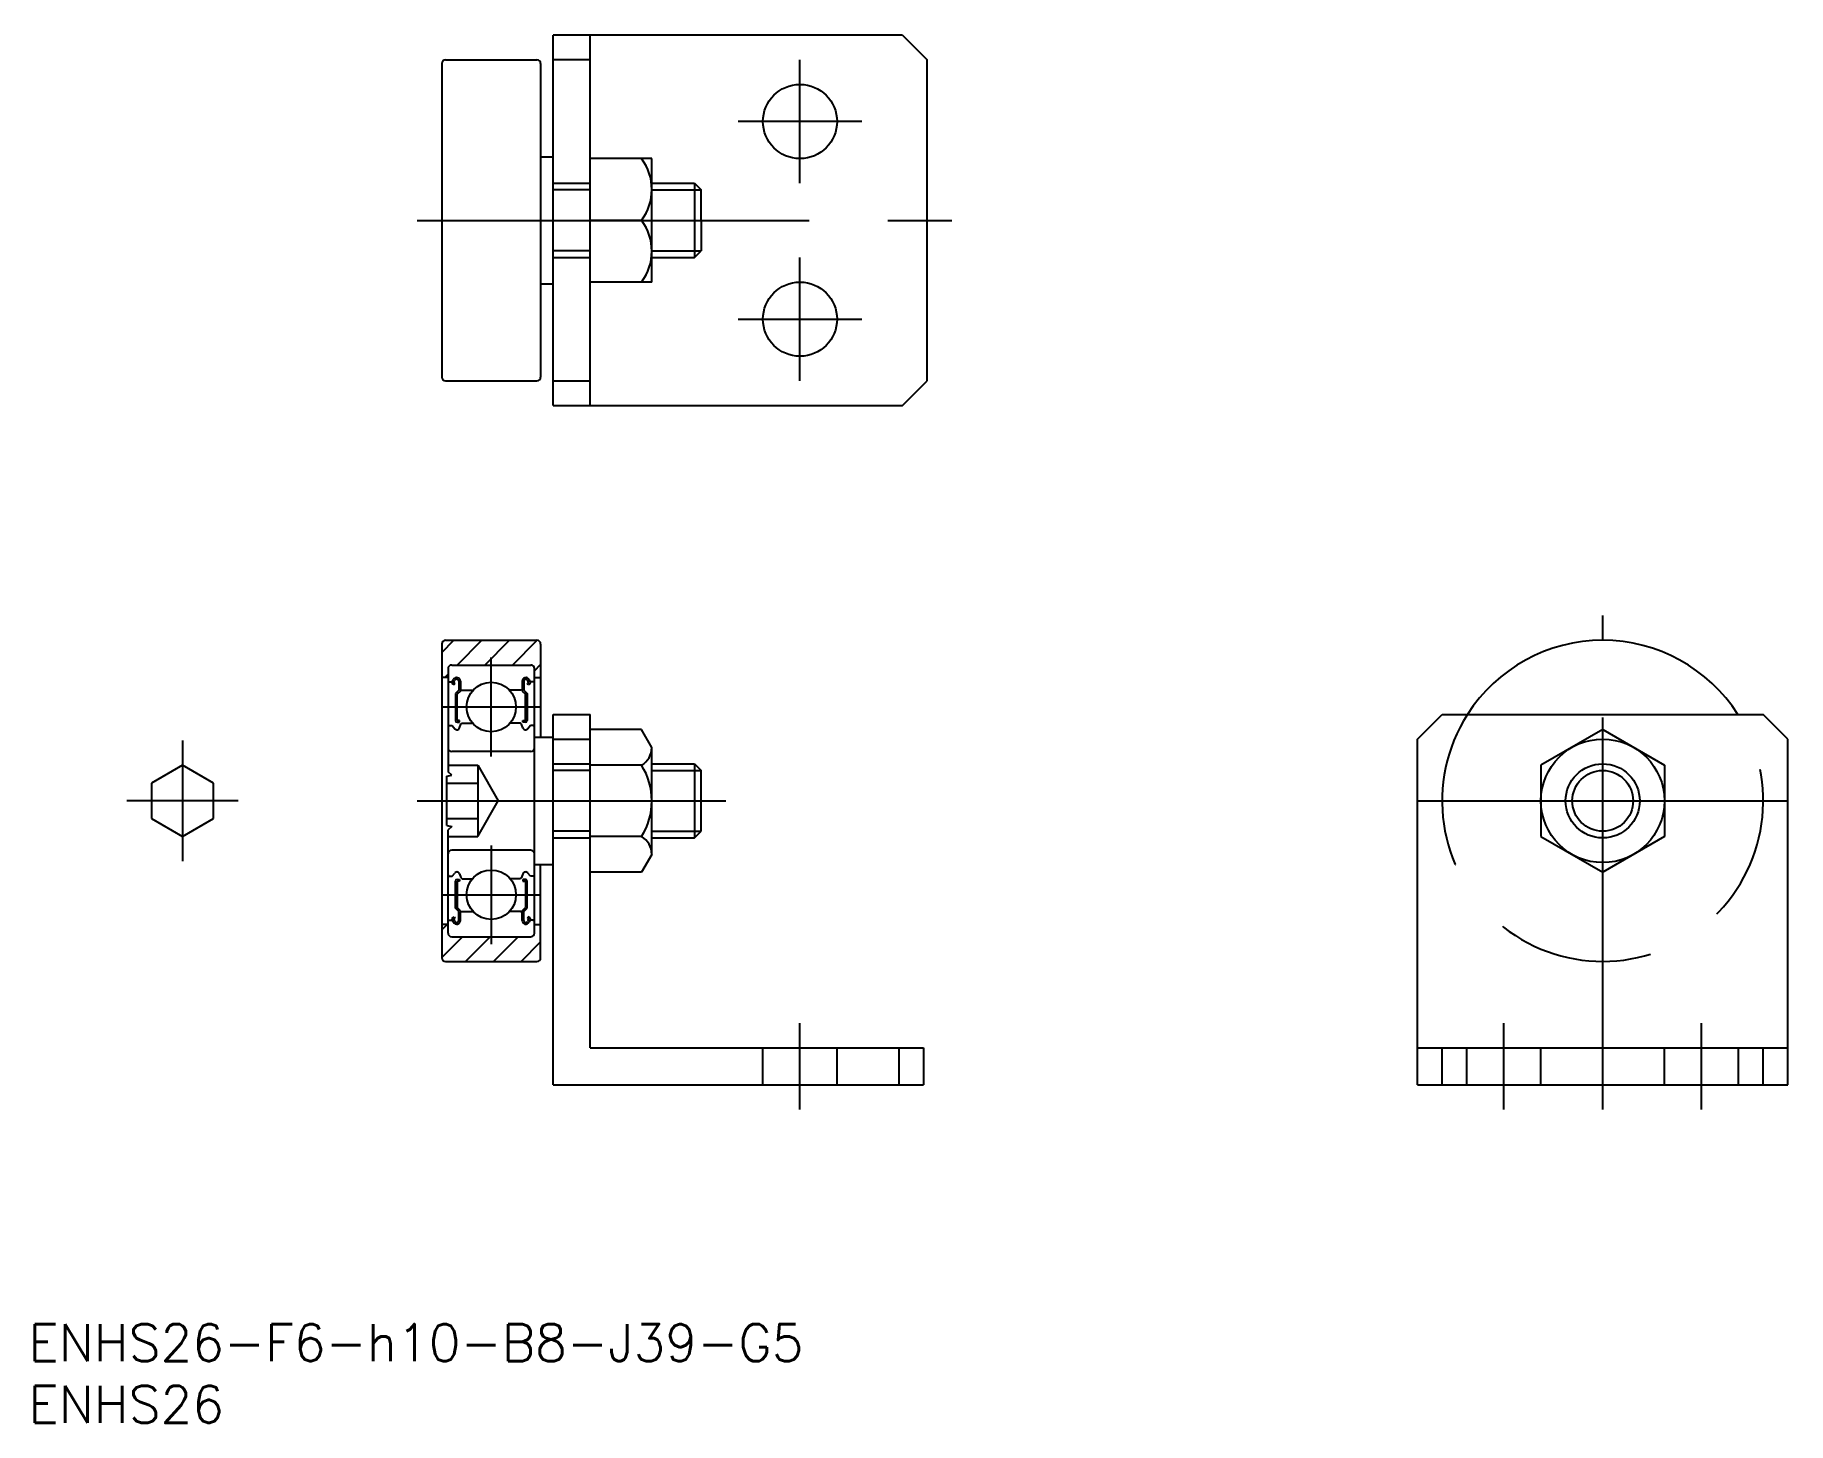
# Model space of a CAD drawing. Extents: x -12 to 130, y -50 to 62.
import ezdxf

# ---------------------------------------------------------------- set-up
doc = ezdxf.new("R2010")
doc.units = 0
doc.linetypes.add('CENTER', pattern=[50.8, 31.75, -6.35, 6.35, -6.35])
doc.linetypes.add('DASHED', pattern=[19.05, 12.7, -6.35])
doc.layers.get('0').update_dxf_attribs({"linetype": 'CONTINUOUS'})
doc.layers.add('CENTER', color=1, linetype='CONTINUOUS')
doc.styles.get("Standard").update_dxf_attribs({"font": 'txt.shx', "height": 3, "bigfont": 'bigfont.shx'})

msp = doc.modelspace()

# ---------------------------------------------------------------- linework, layer by layer
at = {"color": 7, "linetype": 'CONTINUOUS'}
for p, q in [((58.3, 62), (30, 62)), ((30, 32), (30, 62)), ((33, 32), (33, 62)), ((58.3, 62), (60.3, 60)), ((21, 59.7), (21, 34.3)), ((21.3, 60), (28.7, 60)), ((29, 59.7), (29, 34.3)), ((33, 60), (30, 60)), ((60.3, 34), (60.3, 60)), ((29, 52.15), (30, 52.15)), ((38, 52), (33, 52)), ((33, 42), (33, 52)), ((38, 42), (38, 52)), ((38, 50), (41.46, 50)), ((41.46, 50), (41.46, 44)), ((41.46, 50), (42, 49.46)), ((42, 47), (42, 49.46)), ((37.17, 47), (33, 47)), ((42, 47), (42, 44.54)), ((41.46, 44), (42, 44.54)), ((38, 44), (41.4, 44)), ((38, 44), (41.46, 44)), ((29, 41.85), (30, 41.85)), ((38, 42), (33, 42)), ((21.3, 34), (28.7, 34)), ((30, 34), (33, 34)), ((58.3, 32), (60.3, 34)), ((30, 32), (30.3, 32)), ((30.3, 32), (58.3, 32)), ((21.3, 13), (28.7, 13)), ((21, 12.7), (21, -12.7)), ((29, 12.7), (29, 5.15)), ((21.5, 10), (21, 10)), ((21.5, 10.7), (21.5, 2.35)), ((21.8, 11), (28.2, 11)), ((28.5, -10.7), (28.5, 10.7)), ((28.5, 10), (29, 10)), ((21.5, 9.75), (21.6, 9.65)), ((21.6, 9.65), (21.83, 9.65)), ((21.83, 9.65), (21.94, 9.83)), ((21.88, 9.47), (22, 9.4)), ((21.95, 9.58), (22.06, 9.77)), ((22.06, 9.52), (21.95, 9.58)), ((22, 9.4), (22.06, 9.52)), ((22.37, 8.95), (22.1, 8.68)), ((22.1, 8.68), (22.1, 6.5)), ((22.5, 8.89), (22.23, 8.63)), ((22.23, 6.5), (22.23, 8.63)), ((22.37, 9.68), (22.37, 8.95)), ((22.5, 9.68), (22.5, 8.89)), ((22.5, 9.05), (22.6, 8.95)), ((22.6, 8.95), (23.52, 8.95)), ((27.4, 8.95), (26.48, 8.95)), ((27.5, 9.05), (27.4, 8.95)), ((27.5, 9.68), (27.5, 8.89)), ((27.5, 8.89), (27.77, 8.63)), ((27.63, 9.68), (27.63, 8.95)), ((27.63, 8.95), (27.9, 8.68)), ((27.77, 6.5), (27.77, 8.63)), ((27.9, 8.68), (27.9, 6.5)), ((28.05, 9.58), (27.94, 9.77)), ((27.94, 9.52), (28.05, 9.58)), ((28, 9.4), (27.94, 9.52)), ((28.12, 9.47), (28, 9.4)), ((28.17, 9.65), (28.06, 9.83)), ((28.4, 9.65), (28.17, 9.65)), ((28.5, 9.75), (28.4, 9.65)), ((21.5, 6), (21.6, 6.1)), ((21.6, 6.1), (21.83, 6.1)), ((21.83, 6.1), (22.05, 5.84)), ((22.43, 6.5), (22.23, 6.5)), ((22.23, 6.36), (22.43, 6.36)), ((22.43, 6.36), (22.43, 6.5)), ((22.43, 5.92), (22.54, 6.21)), ((22.54, 6.21), (22.64, 6.3)), ((22.64, 6.3), (23.48, 6.3)), ((27.36, 6.3), (26.52, 6.3)), ((27.46, 6.21), (27.36, 6.3)), ((27.57, 5.92), (27.46, 6.21)), ((27.57, 6.5), (27.77, 6.5)), ((27.57, 6.36), (27.57, 6.5)), ((27.77, 6.36), (27.57, 6.36)), ((28.17, 6.1), (27.95, 5.84)), ((28.4, 6.1), (28.17, 6.1)), ((28.5, 6), (28.4, 6.1)), ((30, -23), (30, 7)), ((30, 7), (33, 7)), ((33, -20), (33, 7)), ((33, -5.77), (33, 5.77)), ((37.17, 5.77), (33, 5.77)), ((38, 4.33), (37.17, 5.77)), ((100, 5), (102, 7)), ((102, 7), (128, 7)), ((115, 5.77), (110, 2.89)), ((115, 5.77), (120, 2.89)), ((130, 5), (128, 7)), ((28.5, 5.15), (30, 5.15)), ((30, 5), (33, 5)), ((38, -4.33), (38, 4.33)), ((100, -23), (100, 5)), ((130, -23), (130, 5)), ((0, 2.89), (-2.5, 1.44)), ((2.5, 1.44), (0, 2.89)), ((28.2, 4), (21.8, 4)), ((37.17, 2.89), (33, 2.89)), ((38, 3), (41.46, 3)), ((41.46, 3), (42, 2.46)), ((41.46, 3), (41.46, -3)), ((110, 2.89), (110, -2.89)), ((120, 2.89), (120, -2.89)), ((-2.5, 1.44), (-2.5, -1.44)), ((2.5, -1.44), (2.5, 1.44)), ((21.4, 2), (21.81, 2.08)), ((21.4, -2), (21.4, 2)), ((21.81, 2.08), (21.5, 2.35)), ((42, -2.46), (42, 2.46)), ((-2.5, -1.44), (0, -2.89)), ((0, -2.89), (2.5, -1.44)), ((21.4, -2), (21.81, -2.08)), ((21.81, -2.08), (21.5, -2.35)), ((21.5, -10.7), (21.5, -2.35)), ((41.46, -3), (42, -2.46)), ((28.2, -4), (21.8, -4)), ((37.17, -2.89), (33, -2.89)), ((38, -3), (41.4, -3)), ((38, -3), (41.46, -3)), ((110, -2.89), (115, -5.77)), ((120, -2.89), (115, -5.77)), ((28.5, -5.15), (30, -5.15)), ((28.5, -5.35), (28.5, -5.35)), ((29, -12.7), (29, -5.15)), ((38, -4.33), (37.17, -5.77)), ((21.5, -6), (21.6, -6.1)), ((21.6, -6.1), (21.83, -6.1)), ((21.83, -6.1), (22.05, -5.84)), ((22.1, -8.68), (22.1, -6.5)), ((22.23, -6.36), (22.43, -6.36)), ((22.23, -6.5), (22.23, -8.63)), ((22.43, -6.5), (22.23, -6.5)), ((22.43, -5.92), (22.54, -6.21)), ((22.43, -6.36), (22.43, -6.5)), ((22.54, -6.21), (22.64, -6.3)), ((22.64, -6.3), (23.48, -6.3)), ((27.36, -6.3), (26.52, -6.3)), ((27.46, -6.21), (27.36, -6.3)), ((27.57, -5.92), (27.46, -6.21)), ((27.77, -6.36), (27.57, -6.36)), ((27.57, -6.36), (27.57, -6.5)), ((27.57, -6.5), (27.77, -6.5)), ((27.77, -6.5), (27.77, -8.63)), ((27.9, -8.68), (27.9, -6.5)), ((28.17, -6.1), (27.95, -5.84)), ((28.4, -6.1), (28.17, -6.1)), ((28.5, -6), (28.4, -6.1)), ((37.17, -5.77), (33, -5.77)), ((21.5, -9.75), (21.6, -9.65)), ((21.6, -9.65), (21.83, -9.65)), ((21.83, -9.65), (21.94, -9.83)), ((21.88, -9.47), (22, -9.4)), ((22.06, -9.52), (21.95, -9.58)), ((21.95, -9.58), (22.06, -9.77)), ((22, -9.4), (22.06, -9.52)), ((22.37, -8.95), (22.1, -8.68)), ((22.5, -8.89), (22.23, -8.63)), ((22.37, -9.68), (22.37, -8.95)), ((22.5, -9.68), (22.5, -8.89)), ((22.5, -9.05), (22.6, -8.95)), ((22.6, -8.95), (23.52, -8.95)), ((27.4, -8.95), (26.48, -8.95)), ((27.5, -9.05), (27.4, -8.95)), ((27.5, -8.89), (27.77, -8.63)), ((27.5, -9.68), (27.5, -8.89)), ((27.63, -8.95), (27.9, -8.68)), ((27.63, -9.68), (27.63, -8.95)), ((28, -9.4), (27.94, -9.52)), ((27.94, -9.52), (28.05, -9.58)), ((28.05, -9.58), (27.94, -9.77)), ((28.12, -9.47), (28, -9.4)), ((28.17, -9.65), (28.06, -9.83)), ((28.4, -9.65), (28.17, -9.65)), ((28.5, -9.75), (28.4, -9.65)), ((21.5, -10), (21, -10)), ((21.8, -11), (28.2, -11)), ((28.5, -10), (29, -10)), ((21.3, -13), (28.7, -13)), ((33, -20), (60, -20)), ((58, -20), (58, -23)), ((60, -20), (60, -23)), ((100, -20), (130, -20)), ((102, -23), (102, -20)), ((128, -23), (128, -20)), ((30, -23), (60, -23)), ((100, -23), (130, -23))]:
    msp.add_line(p, q, dxfattribs=at)
at = {"color": 3, "linetype": 'DASHED'}
for p, q in [((30, 50), (33, 50)), ((33, 49.46), (30, 49.46)), ((33, 44.54), (30, 44.54)), ((30, 44), (33, 44)), ((21.5, 2.89), (23.9, 2.89)), ((23.9, 2.89), (23.9, -2.89)), ((23.9, 2.89), (25.57, 0)), ((30, 3), (33, 3)), ((21.4, 1.44), (23.9, 1.44)), ((33, 2.46), (30, 2.46)), ((23.9, -2.89), (25.57, 0)), ((21.4, -1.44), (23.9, -1.44)), ((33, -2.46), (30, -2.46)), ((21.5, -2.89), (23.9, -2.89)), ((30, -3), (33, -3)), ((47, -23), (47, -20)), ((53, -23), (53, -20)), ((104, -23), (104, -20)), ((110, -23), (110, -20)), ((120, -23), (120, -20)), ((126, -23), (126, -20))]:
    msp.add_line(p, q, dxfattribs=at)
at = {"color": 3, "linetype": 'CONTINUOUS'}
for p, q in [((38, 49.46), (42, 49.46)), ((38, 44.54), (42, 44.54)), ((21, 12.02), (21.98, 13)), ((22.23, 11), (24.23, 13)), ((24.47, 11), (26.47, 13)), ((26.72, 11), (28.72, 13)), ((21.23, 10), (21.5, 10.27)), ((28.5, 10.54), (29, 11.04)), ((38, 2.46), (42, 2.46)), ((38, -2.46), (42, -2.46)), ((21, -10.43), (21.43, -10)), ((21, -12.68), (22.68, -11)), ((22.92, -13), (24.92, -11)), ((25.17, -13), (27.17, -11)), ((27.41, -13), (29, -11.41))]:
    msp.add_line(p, q, dxfattribs=at)
at = {"color": 7, "linetype": 'CONTINUOUS'}
for centre, radius in [((50, 55), 3), ((50, 39), 3), ((25, 7.6), 2), ((115, 0), 5), ((115, 0), 3), ((115, 0), 2.46), ((25, -7.6), 2)]:
    msp.add_circle(centre, radius, dxfattribs=at)
for centre, radius, start, end in [((21.3, 59.7), 0.3, 90, 180), ((28.7, 59.7), 0.3, 0, 90), ((33.83, 49.5), 4.17, 323.1301, 36.8699), ((33.83, 44.5), 4.17, 323.1301, 36.8699), ((21.3, 34.3), 0.3, 180, 270), ((28.7, 34.3), 0.3, 270, 0), ((21.3, 12.7), 0.3, 90, 180), ((28.7, 12.7), 0.3, 0, 90), ((115, 0), 13, 32.579, 147.421), ((21.8, 10.7), 0.3, 90, 180), ((22.2, 9.68), 0.299, 0, 150.0002), ((27.8, 9.68), 0.299, 29.9998, 180), ((28.2, 10.7), 0.3, 0, 90), ((21.95, 9.58), 0.133, 149.9969, 240.0013), ((22.2, 9.68), 0.166, 0, 150.0044), ((27.8, 9.68), 0.166, 29.9956, 180), ((28.05, 9.58), 0.133, 299.9987, 30.0031), ((22.22, 5.98), 0.224, 220.001, 343.1517), ((22.23, 6.5), 0.133, 180, 270), ((27.78, 5.98), 0.224, 196.8483, 319.999), ((27.77, 6.5), 0.133, 270, 359.9999), ((21.8, 4.3), 0.3, 180, 270), ((28.2, 4.3), 0.3, 270, 0), ((36.33, 4.33), 1.67, 300, 360), ((32.58, 0), 5.42, 327.7958, 32.2042), ((21.8, -4.3), 0.3, 90, 180), ((28.2, -4.3), 0.3, 0, 90), ((36.33, -4.33), 1.67, 0, 60), ((22.22, -5.98), 0.224, 16.8483, 139.999), ((22.23, -6.5), 0.133, 90, 179.9999), ((27.78, -5.98), 0.224, 40.001, 163.1517), ((27.77, -6.5), 0.133, 0.0001, 90), ((21.95, -9.58), 0.133, 119.9987, 210.0031), ((22.2, -9.68), 0.299, 209.9998, 0), ((22.2, -9.68), 0.166, 209.9956, 0), ((27.8, -9.68), 0.299, 180, 330.0002), ((27.8, -9.68), 0.166, 180, 330.0044), ((28.05, -9.58), 0.133, 329.9969, 60.0013), ((21.8, -10.7), 0.3, 180, 270), ((28.2, -10.7), 0.3, 270, 0), ((21.3, -12.7), 0.3, 180, 270), ((28.7, -12.7), 0.3, 270, 0)]:
    msp.add_arc(centre, radius, start, end, dxfattribs=at)
at = {"color": 3, "linetype": 'DASHED'}
msp.add_arc((115, 0), 13, 147.421, 32.579, dxfattribs=at)
at = {"layer": 'CENTER', "color": 1, "linetype": 'CENTER'}
for p, q in [((50, 50), (50, 60)), ((55, 55), (45, 55)), ((19, 47), (62.3, 47)), ((50, 34), (50, 44)), ((45, 39), (55, 39)), ((115, -25), (115, 15)), ((25, 3.6), (25, 11.6)), ((21, 7.6), (29, 7.6)), ((0, 4.89), (0, -4.89)), ((4.5, 0), (-4.5, 0)), ((100, 0), (130, 0)), ((19, 0), (44, 0)), ((25, -3.6), (25, -11.6)), ((21, -7.6), (29, -7.6)), ((50, -25), (50, -18)), ((107, -25), (107, -18)), ((123, -25), (123, -18))]:
    msp.add_line(p, q, dxfattribs=at)

# ---------------------------------------------------------------- texts
at = {"color": 7, "linetype": 'CONTINUOUS'}
for s, p in [('ENHS26-F6-h10-B8-J39-G5', (-12.46, -45.36)), ('ENHS26', (-12.46, -50.36))]:
    msp.add_text(s, height=3, dxfattribs=at).set_placement(p)

doc.saveas('drawing.dxf')
